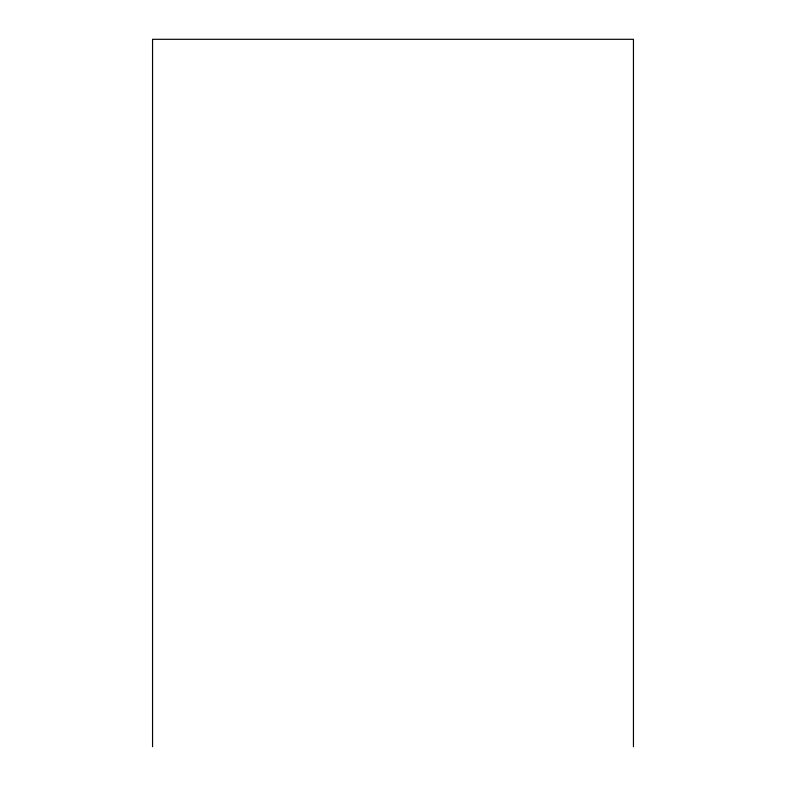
<?xml version="1.0" encoding="UTF-8"?>
<svg xmlns="http://www.w3.org/2000/svg" width="786" height="786" viewBox="0 0 786 786"><rect width="100%" height="100%" fill="white"/><g stroke="black" fill="none" stroke-linecap="round" stroke-linejoin="round"><path stroke-width="1.18" d="M633.447 746.7L633.447 39.3L152.553 39.3L152.553 746.7"/></g></svg>
